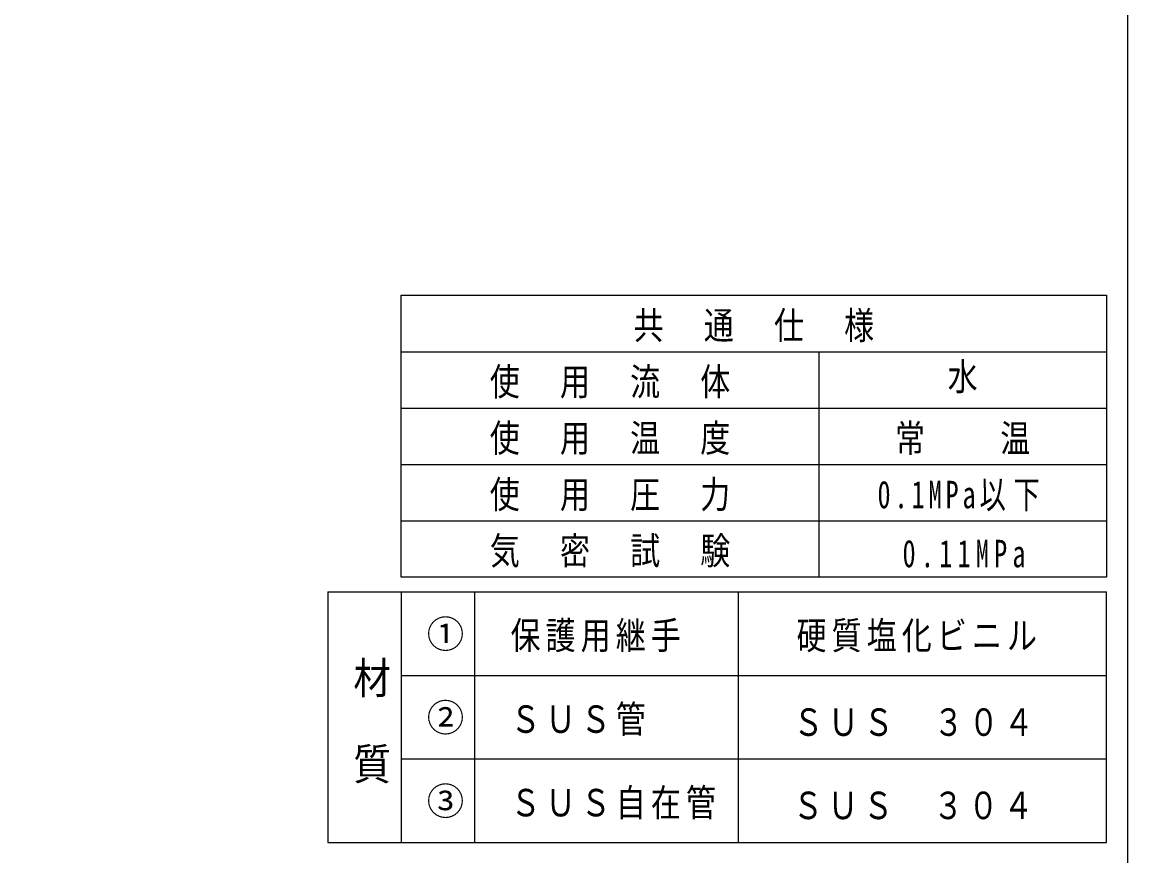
# Model space of a CAD drawing. Units: millimetres on the paper, with parts at other scales. Extents: x -140 to 140, y -97 to 99.
# Drawn here: x 69.5 to 140.1, y -52.1 to 1.1 of the extents above; entities that cross this region are included whole.
import ezdxf
from ezdxf.enums import TextEntityAlignment as Align

# ---------------------------------------------------------------- set-up
doc = ezdxf.new("R2010")
doc.units = ezdxf.units.MM
doc.layers.add('0-0_図面枠', color=7, linetype='Continuous')
doc.layers.add('1-3', color=7, linetype='Continuous')
doc.styles.add('@ＭＳ ゴシック', font='')
doc.styles.add('ＭＳ ゴシック', font='')
doc.styles.get('@ＭＳ ゴシック').set_extended_font_data('@MS Gothic')
doc.styles.get('ＭＳ ゴシック').set_extended_font_data('MS Gothic')

msp = doc.modelspace()

# ---------------------------------------------------------------- linework, layer by layer
at = {"layer": '0-0_図面枠', "color": 5}
msp.add_lwpolyline([(-139.949, 99.1), (-139.949, -96.9), (140.051, -96.9), (140.051, 99.1)], dxfattribs=at)
at = {"layer": '1-3', "color": 5}
for p, q in [((93.689, -34.344), (93.689, -16.345)), ((93.689, -16.345), (138.687, -16.345)), ((138.687, -16.345), (138.687, -34.344)), ((93.689, -19.945), (138.687, -19.945)), ((120.328, -19.945), (120.328, -34.344)), ((93.689, -23.544), (138.687, -23.544)), ((93.689, -27.144), (138.687, -27.144)), ((93.689, -30.744), (138.687, -30.744)), ((138.687, -34.344), (93.689, -34.344)), ((89.009, -35.281), (138.687, -35.281)), ((89.009, -35.281), (89.009, -51.281)), ((93.689, -35.281), (93.689, -51.281)), ((98.37, -35.281), (98.37, -51.281)), ((115.174, -35.281), (115.174, -51.281)), ((138.687, -51.281), (138.687, -35.281)), ((93.689, -40.614), (138.687, -40.614)), ((93.689, -45.947), (138.687, -45.947)), ((89.009, -51.281), (138.687, -51.281))]:
    msp.add_line(p, q, dxfattribs=at)

# ---------------------------------------------------------------- texts
at = {"layer": '1-3', "style": 'ＭＳ ゴシック', "width": 0.8}
msp.add_text('水', height=1.753, dxfattribs=at).set_placement((128.551, -22.94), align=Align.BOTTOM_LEFT)
at = {"layer": '1-3', "style": '@ＭＳ ゴシック'}
for s, p in [('①', (95.073, -36.752)), ('②', (95.073, -42.085)), ('③', (95.073, -47.418))]:
    msp.add_text(s, height=1.753, rotation=270, dxfattribs=at).set_placement(p, align=Align.BOTTOM_LEFT)
at = {"layer": '1-3', "style": '@ＭＳ ゴシック', "width": 1.15}
msp.add_text('材\u3000質', height=1.753, rotation=270, dxfattribs=at).set_placement((90.392, -39.368), align=Align.BOTTOM_LEFT)
at = {"layer": '1-3', "char_height": 1.753, "attachment_point": 7, "style": 'ＭＳ ゴシック'}
for s, insert in [('\\T1.17;\\W0.8;共\u3000通\u3000仕\u3000様', (108.516, -19.341)), ('\\T1.17;\\W0.8;使\u3000用\u3000流\u3000体', (99.336, -22.94)), ('\\T1.17;\\W0.8;使\u3000用\u3000温\u3000度', (99.336, -26.54)), ('\\T1.17;\\W0.8;常\u3000\u3000温', (125.193, -26.54)), ('\\T1.17;\\W0.8;使\u3000用\u3000圧\u3000力', (99.336, -30.14)), ('\\T1.3;\\W0.7;0.1MPa以下', (124.074, -30.14)), ('\\T1.17;\\W0.8;気\u3000密\u3000試\u3000験', (99.336, -33.74)), ('\\T1.4;\\W0.7;0.11MPa', (125.672, -33.74)), ('\\T1.17;\\W0.8;保護用継手', (100.66, -39.143)), ('\\T1.17;\\W0.8;硬質塩化ビニル', (118.91, -39.144)), ('\\T1.17;\\W0.8;ＳＵＳ管', (100.66, -44.476)), ('\\T1.17;\\W0.8;ＳＵＳ\u3000３０４', (118.702, -44.505)), ('\\T1.17;\\W0.8;ＳＵＳ自在管', (100.66, -49.81)), ('\\T1.17;\\W0.8;ＳＵＳ\u3000３０４', (118.676, -49.822))]:
    msp.add_mtext(s, dxfattribs=dict(at, insert=insert))

doc.saveas('drawing.dxf')
